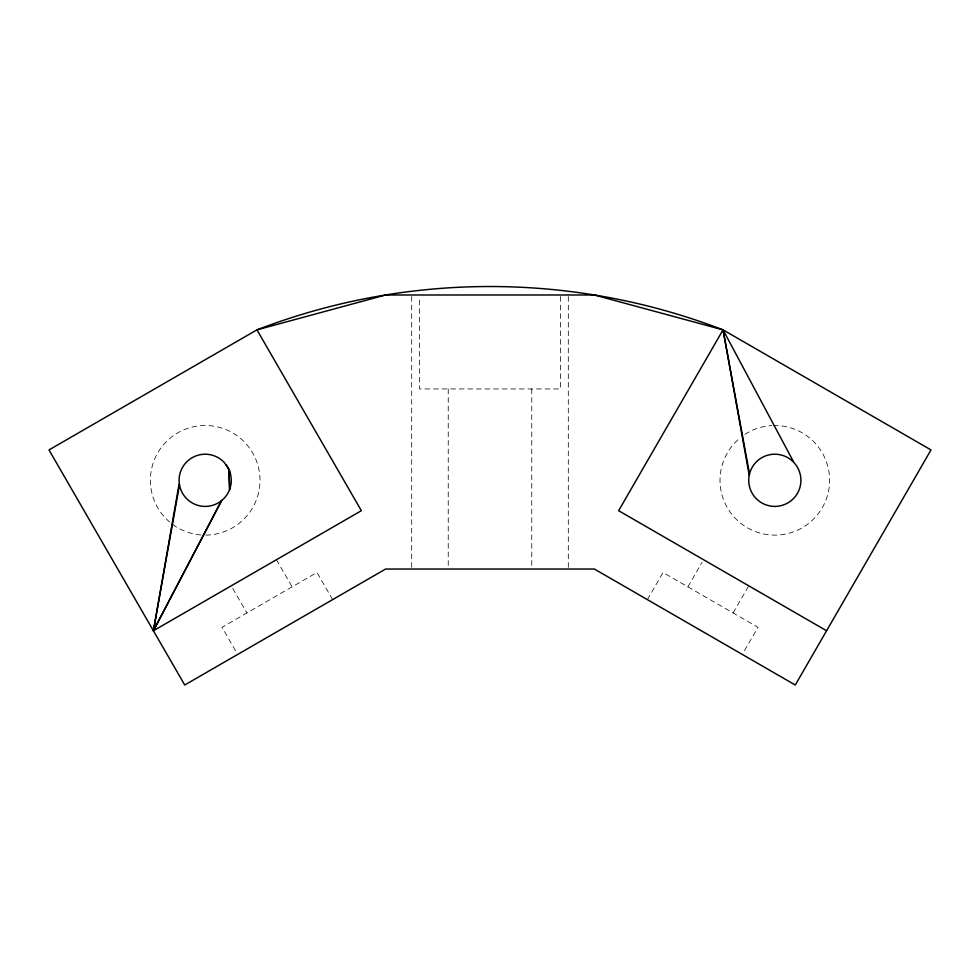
<?xml version="1.0" encoding="UTF-8"?>
<svg xmlns="http://www.w3.org/2000/svg" width="980" height="980" viewBox="0 0 980 980"><rect width="100%" height="100%" fill="white"/><g stroke="black" fill="none" stroke-linecap="round" stroke-linejoin="round"><path stroke-width="0.73" stroke-dasharray="4.9 3.68" d="M647.376 599.625L663.031 572.491L757.969 627.31L743.795 651.847M687.899 586.849L702.06 562.312M733.101 612.953L748.769 585.82M332.624 599.625L316.969 572.491L222.031 627.31L236.204 651.847M276.446 559.727L292.101 586.849M232.726 588.404L246.899 612.953M568.302 296.524L568.302 567.506M560.474 296.499L560.474 388.95L419.526 388.95L419.526 296.499M531.76 388.95L531.76 567.518M448.24 388.95L448.24 567.518M411.698 296.524L411.698 567.506M773.33 425.516A54.819 54.819 0 0 1 827.512 495.378A54.819 54.819 0 0 1 744.592 526.04A54.819 54.819 0 0 1 740.304 437.729M744.923 434.373A54.819 54.819 0 0 1 771.897 425.577M200.9 534.957A54.819 54.819 0 0 1 159.213 450.469A54.819 54.819 0 0 1 253.355 454.157A54.819 54.819 0 0 1 205.188 535.117"/><path stroke-width="1.47" d="M793.016 461.605L792.012 460.674A26.105 26.105 0 0 0 782.542 455.382L779.896 454.708A26.105 26.105 0 0 0 769.043 454.855L766.409 455.602A26.105 26.105 0 0 0 757.087 461.151L755.188 463.111A26.105 26.105 0 0 0 749.884 472.581L749.21 475.227A26.105 26.105 0 0 0 749.369 486.08L750.104 488.714A26.105 26.105 0 0 0 755.666 498.036L757.614 499.947A26.105 26.105 0 0 0 767.095 505.239L769.741 505.913A26.105 26.105 0 0 0 780.595 505.766L783.216 505.019A26.105 26.105 0 0 0 792.551 499.469L794.449 497.509A26.105 26.105 0 0 0 799.754 488.04L800.415 485.394A26.105 26.105 0 0 0 800.268 474.541L799.533 471.907A26.105 26.105 0 0 0 793.971 462.585L723.044 329.856L594.407 294.992L385.593 294.992L256.956 329.856L49 449.93L184.73 685.008L385.593 569.037L594.407 569.037L795.27 685.008L931 449.93L723.044 329.856A648.319 648.319 0 0 0 256.956 329.856L361.363 510.69L153.407 630.765L179.242 483.177A26.105 26.105 0 0 1 180.32 472.372L181.288 469.812A26.105 26.105 0 0 1 187.621 461.004L189.728 459.277A26.105 26.105 0 0 1 199.626 454.806L202.321 454.365A26.105 26.105 0 0 1 213.126 455.443L215.674 456.411A26.105 26.105 0 0 1 224.494 462.744L228.977 469.567L231.133 477.444A26.105 26.105 0 0 1 230.043 488.248L229.087 490.796A26.105 26.105 0 0 1 222.754 499.616L220.635 501.344A26.105 26.105 0 0 1 210.749 505.815L208.042 506.256A26.105 26.105 0 0 1 197.25 505.178L194.689 504.21A26.105 26.105 0 0 1 185.882 497.877L184.142 495.758A26.105 26.105 0 0 1 179.683 485.872L179.426 484.524M221.713 500.511L153.407 630.765L179.499 484.794M153.407 630.765L221.48 500.658M749.516 473.891L723.044 329.856L618.637 510.69L826.593 630.765M723.044 329.856L749.21 475.227M229.663 489.265L228.977 469.567L229.602 489.535M226.221 464.863A26.105 26.105 0 0 1 230.692 474.749"/></g></svg>
